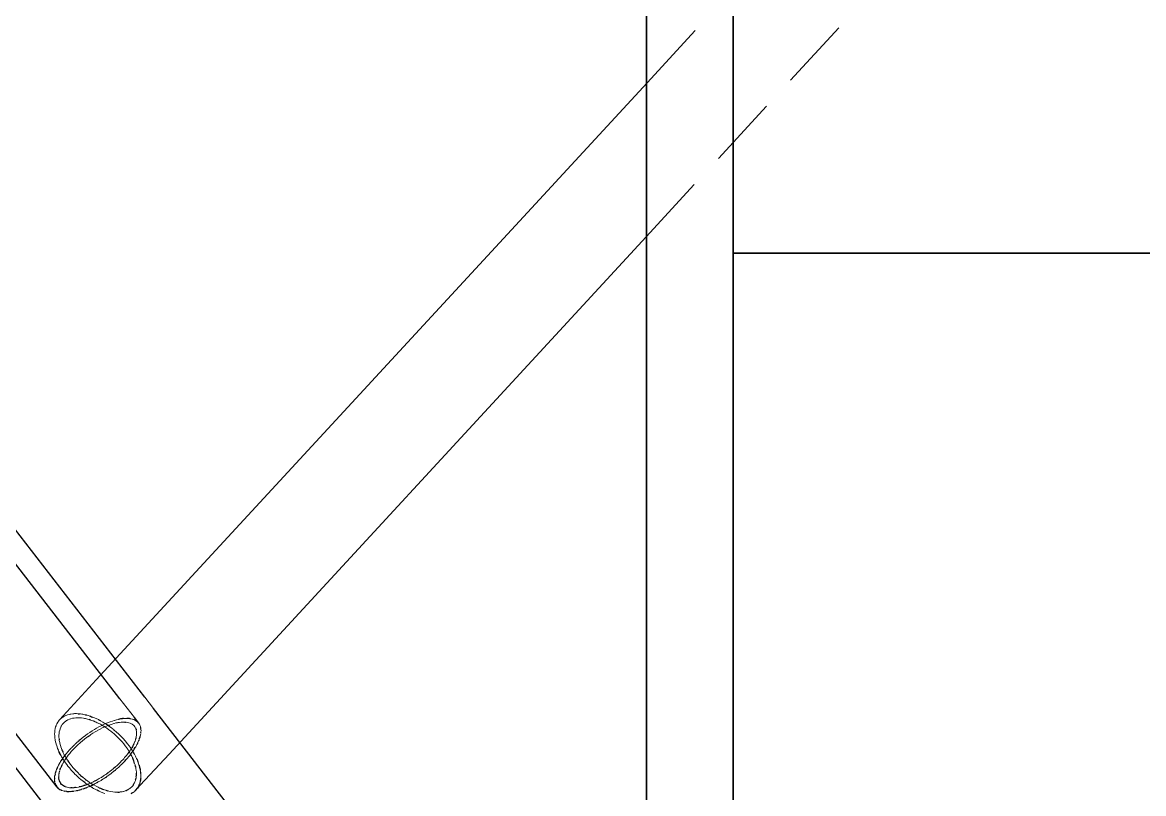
# Model space of a CAD drawing. Header units: millimetres. Extents: x -11795 to 47768, y 22971 to 65021.
# Drawn here: x -3440 to -1072, y 39259 to 40887 of the extents above; entities that cross this region are included whole.
import ezdxf

# ---------------------------------------------------------------- set-up
doc = ezdxf.new("R2010")
doc.units = ezdxf.units.MM
doc.linetypes.add('HIDDEN_50', pattern=[225, 150, -75])
for name, color, linetype, lineweight in [('PLATE_VISIBLE', 7, 'Continuous', 35), ('PROFILE_HIDDEN', 9, 'HIDDEN_50', 18), ('PROFILE_VISIBLE', 4, 'Continuous', 25)]:
    doc.layers.add(name, color=color, linetype=linetype, lineweight=lineweight)

msp = doc.modelspace()

# ---------------------------------------------------------------- linework, layer by layer
at = {"layer": 'PLATE_VISIBLE'}
for p, q in [((-2122, 37624.5), (-2122, 41921.4)), ((-1938.8, 41047.1), (-1938.8, 37624.5)), ((-1938.8, 40400), (-1938.8, 41041.4)), ((-1938.8, 37624.5), (-1938.8, 40400)), ((-1938.8, 40400), (3188.8, 40400)), ((3188.8, 40400), (-1938.8, 40400))]:
    msp.add_line(p, q, dxfattribs=at)
at = {"layer": 'PROFILE_HIDDEN'}
for p, q in [((-2120.6, 40759.8), (-1318.9, 41628.8)), ((-2122.5, 40434.7), (-1158.4, 41479.7)), ((-3362, 39414.1), (-3284.2, 39498.5)), ((-3203.7, 39419), (-3234.2, 39458.4)), ((-3163.6, 39438.5), (-3181.9, 39462.2)), ((-3362, 39414.1), (-3359.7, 39416.5)), ((-3359.7, 39416.5), (-3358, 39417.9)), ((-3358, 39417.9), (-3357.1, 39418.6)), ((-3357.1, 39418.6), (-3354.4, 39420.5)), ((-3354.4, 39420.5), (-3353.4, 39421.1)), ((-3352, 39421.9), (-3351.4, 39422.2)), ((-3351.4, 39422.2), (-3348.3, 39423.7)), ((-3348.3, 39423.7), (-3346.2, 39424.4)), ((-3346.2, 39424.4), (-3344.9, 39424.9)), ((-3344.9, 39424.9), (-3341.4, 39425.9)), ((-3341.4, 39425.9), (-3339.2, 39426.4)), ((-3339, 39416.2), (-3341, 39415.5)), ((-3339.2, 39426.4), (-3337.7, 39426.6)), ((-3337.8, 39416.6), (-3339, 39416.2)), ((-3334.5, 39417.5), (-3337.8, 39416.6)), ((-3337.7, 39426.6), (-3333.9, 39427.2)), ((-3332.3, 39417.9), (-3334.5, 39417.5)), ((-3333.9, 39427.2), (-3331.5, 39427.3)), ((-3330.9, 39418.1), (-3332.3, 39417.9)), ((-3331.5, 39427.3), (-3329.9, 39427.4)), ((-3327.2, 39418.5), (-3330.9, 39418.1)), ((-3329.9, 39427.4), (-3325.8, 39427.5)), ((-3324.9, 39418.6), (-3327.2, 39418.5)), ((-3325.8, 39427.5), (-3323.3, 39427.3)), ((-3323.4, 39418.7), (-3324.9, 39418.6)), ((-3319.4, 39418.6), (-3323.4, 39418.7)), ((-3323.3, 39427.3), (-3322.4, 39427.3)), ((-3319.4, 39427), (-3317.2, 39426.8)), ((-3317.1, 39418.4), (-3319.4, 39418.6)), ((-3317.2, 39426.8), (-3314.7, 39426.4)), ((-3315.4, 39418.3), (-3317.1, 39418.4)), ((-3311.2, 39417.7), (-3315.4, 39418.3)), ((-3314.7, 39426.4), (-3312.7, 39426.1)), ((-3312.7, 39426.1), (-3308.2, 39425.1)), ((-3308.8, 39417.3), (-3311.2, 39417.7)), ((-3306.9, 39416.9), (-3308.8, 39417.3)), ((-3308.2, 39425.1), (-3306.9, 39424.8)), ((-3302.5, 39415.9), (-3306.9, 39416.9)), ((-3304.6, 39424.2), (-3303.6, 39424)), ((-3303.6, 39424), (-3298.9, 39422.6)), ((-3300.1, 39415.2), (-3302.5, 39415.9)), ((-3298.9, 39422.6), (-3297.6, 39422.1)), ((-3291.8, 39420), (-3289.4, 39419)), ((-3289.4, 39419), (-3286.9, 39418)), ((-3286.9, 39418), (-3284.6, 39417)), ((-3284.6, 39417), (-3279.8, 39414.7)), ((-3234.9, 39415.8), (-3237, 39415.4)), ((-3224.9, 39417.1), (-3226.8, 39417)), ((-3221.7, 39417.3), (-3224.9, 39417.1)), ((-3221.1, 39417.3), (-3221.7, 39417.3)), ((-3219.4, 39417.2), (-3221.1, 39417.3)), ((-3211, 39416.4), (-3212.6, 39416.7)), ((-3208.6, 39415.8), (-3211, 39416.4)), ((-3208, 39415.7), (-3208.6, 39415.8)), ((-3205.2, 39414.8), (-3208, 39415.7)), ((-3372, 39388.6), (-3371.7, 39392.4)), ((-3371.7, 39392.4), (-3371.2, 39395)), ((-3371.2, 39395), (-3371, 39396)), ((-3371, 39396), (-3370.1, 39399.4)), ((-3370.1, 39399.4), (-3369.3, 39401.8)), ((-3369.3, 39401.8), (-3369, 39402.7)), ((-3369, 39402.7), (-3367.6, 39405.9)), ((-3367.6, 39405.9), (-3366.4, 39407.9)), ((-3366.4, 39407.9), (-3366.2, 39408.4)), ((-3365, 39410.2), (-3364.1, 39411.6)), ((-3364.1, 39411.6), (-3362.7, 39413.3)), ((-3362.7, 39413.3), (-3362, 39414.1)), ((-3361.5, 39392.4), (-3362.3, 39389.1)), ((-3360.8, 39394.7), (-3361.5, 39392.4)), ((-3360.5, 39395.6), (-3360.8, 39394.7)), ((-3359.2, 39398.6), (-3360.5, 39395.6)), ((-3358.2, 39400.6), (-3359.2, 39398.6)), ((-3357.8, 39401.4), (-3358.2, 39400.6)), ((-3356, 39404.1), (-3357.8, 39401.4)), ((-3354.7, 39405.7), (-3356, 39404.1)), ((-3354.1, 39406.5), (-3354.7, 39405.7)), ((-3353, 39407.6), (-3354.1, 39406.5)), ((-3350.3, 39410.1), (-3351.1, 39409.4)), ((-3349.5, 39410.8), (-3350.3, 39410.1)), ((-3346.9, 39412.6), (-3349.5, 39410.8)), ((-3345, 39413.6), (-3346.9, 39412.6)), ((-3344, 39414.1), (-3345, 39413.6)), ((-3341, 39415.5), (-3344, 39414.1)), ((-3299.1, 39414.9), (-3300.1, 39415.2)), ((-3293.6, 39413.1), (-3295.9, 39413.8)), ((-3291.3, 39412.2), (-3293.6, 39413.1)), ((-3288.2, 39393.8), (-3293, 39390.8)), ((-3290.2, 39411.8), (-3291.3, 39412.2)), ((-3283.5, 39396.6), (-3288.2, 39393.8)), ((-3284.6, 39409.4), (-3286.8, 39410.4)), ((-3282.3, 39408.3), (-3284.6, 39409.4)), ((-3278.5, 39399.3), (-3283.4, 39396.7)), ((-3280, 39407.2), (-3282.3, 39408.3)), ((-3282.2, 39391.5), (-3277.6, 39394)), ((-3275.5, 39404.9), (-3280, 39407.2)), ((-3279.8, 39414.7), (-3278.6, 39414)), ((-3273.9, 39401.7), (-3278.5, 39399.3)), ((-3277.6, 39394), (-3273.3, 39396.2)), ((-3276.2, 39412.8), (-3275, 39412.2)), ((-3273.3, 39403.6), (-3275.5, 39404.9)), ((-3275, 39412.2), (-3270.2, 39409.4)), ((-3268.9, 39404.2), (-3273.7, 39401.9)), ((-3271, 39402.3), (-3273.3, 39403.6)), ((-3273.1, 39396.4), (-3268.5, 39398.5)), ((-3268.7, 39400.9), (-3271, 39402.3)), ((-3270.2, 39409.4), (-3267.9, 39408)), ((-3264.4, 39406.3), (-3268.9, 39404.2)), ((-3268.5, 39398.5), (-3264.3, 39400.4)), ((-3267.9, 39408), (-3265.4, 39406.5)), ((-3265.4, 39406.5), (-3263.1, 39405)), ((-3264.3, 39398.1), (-3265.4, 39398.8)), ((-3262, 39396.6), (-3264.3, 39398.1)), ((-3259.4, 39408.4), (-3264.1, 39406.4)), ((-3264, 39400.5), (-3259.6, 39402.3)), ((-3257.6, 39393.4), (-3262, 39396.6)), ((-3259.6, 39402.3), (-3257.6, 39403.1)), ((-3255.1, 39410.1), (-3259.4, 39408.4)), ((-3255.6, 39391.9), (-3257.6, 39393.4)), ((-3257.3, 39401.1), (-3256.1, 39400.2)), ((-3256.1, 39400.2), (-3251.5, 39396.8)), ((-3255.2, 39404), (-3250.9, 39405.4)), ((-3250.2, 39411.8), (-3254.7, 39410.2)), ((-3251.5, 39396.8), (-3249.5, 39395.2)), ((-3250.9, 39405.4), (-3247.1, 39406.5)), ((-3246.1, 39413.1), (-3250.2, 39411.8)), ((-3249.5, 39395.2), (-3248.2, 39394.2)), ((-3246.7, 39406.6), (-3242.6, 39407.6)), ((-3241.3, 39414.4), (-3245.7, 39413.2)), ((-3242.6, 39407.6), (-3239.1, 39408.3)), ((-3237.5, 39415.3), (-3241.3, 39414.4)), ((-3238.6, 39408.4), (-3234.8, 39409)), ((-3237, 39415.4), (-3237.5, 39415.3)), ((-3234.8, 39409), (-3231.6, 39409.3)), ((-3231.6, 39409.3), (-3231, 39409.4)), ((-3231, 39409.4), (-3227.5, 39409.5)), ((-3227.5, 39409.5), (-3224.6, 39409.5)), ((-3222.5, 39409.3), (-3220.9, 39409.2)), ((-3220.9, 39409.2), (-3218.4, 39408.8)), ((-3218.4, 39408.8), (-3217.9, 39408.7)), ((-3217.9, 39408.7), (-3215.1, 39408)), ((-3215.1, 39408), (-3212.9, 39407.3)), ((-3212.9, 39407.3), (-3212.4, 39407.1)), ((-3212.4, 39407.1), (-3210, 39406)), ((-3210, 39406), (-3208.3, 39405)), ((-3208.3, 39405), (-3207.8, 39404.7)), ((-3207.8, 39404.7), (-3205.9, 39403.2)), ((-3205.9, 39403.2), (-3204.5, 39401.9)), ((-3203.1, 39413.9), (-3205.2, 39414.8)), ((-3204.5, 39401.9), (-3204.1, 39401.5)), ((-3204.1, 39401.5), (-3202.6, 39399.6)), ((-3202.6, 39399.6), (-3201.7, 39398)), ((-3200.3, 39412.3), (-3201.4, 39413)), ((-3200.9, 39396.4), (-3200.4, 39395.3)), ((-3200.4, 39395.3), (-3200.1, 39394.4)), ((-3198.6, 39411.1), (-3200.3, 39412.3)), ((-3199.6, 39392.8), (-3199.1, 39390.3)), ((-3196.2, 39409.1), (-3197.2, 39409.9)), ((-3194.9, 39407.6), (-3196.2, 39409.1)), ((-3193.1, 39405), (-3193.8, 39406.1)), ((-3192.2, 39403.3), (-3193.1, 39405)), ((-3191.9, 39402.7), (-3192.2, 39403.3)), ((-3191, 39400.3), (-3191.9, 39402.7)), ((-3190.5, 39398.3), (-3191, 39400.3)), ((-3190.3, 39397.6), (-3190.5, 39398.3)), ((-3190.1, 39396.2), (-3190.3, 39397.6)), ((-3189.7, 39392.7), (-3189.8, 39393.8)), ((-3189.7, 39391.9), (-3189.7, 39392.7)), ((-3372.2, 39384.7), (-3372.1, 39387.6)), ((-3372.1, 39380.7), (-3372.2, 39384.7)), ((-3372.1, 39387.6), (-3372, 39388.6)), ((-3372, 39379.7), (-3372.1, 39380.7)), ((-3371.7, 39376.5), (-3372, 39379.7)), ((-3371.1, 39372.3), (-3371.7, 39376.5)), ((-3370.9, 39371.3), (-3371.1, 39372.3)), ((-3370.2, 39367.9), (-3370.9, 39371.3)), ((-3362.8, 39385.6), (-3363, 39381.9)), ((-3363, 39381.9), (-3363, 39381)), ((-3363, 39381), (-3363, 39378.2)), ((-3363, 39378.2), (-3362.8, 39374.3)), ((-3362.4, 39388.1), (-3362.8, 39385.6)), ((-3362.5, 39371.8), (-3362.3, 39370.3)), ((-3362.3, 39389.1), (-3362.4, 39388.1)), ((-3362.3, 39370.3), (-3361.5, 39366.2)), ((-3316.3, 39373.9), (-3318.4, 39372.1)), ((-3317.4, 39366.6), (-3313.4, 39370)), ((-3311.8, 39377.5), (-3316.3, 39373.9)), ((-3313.4, 39370), (-3309.1, 39373.4)), ((-3307.2, 39381), (-3311.7, 39377.5)), ((-3309, 39373.5), (-3304.8, 39376.7)), ((-3302.5, 39384.4), (-3307.2, 39381)), ((-3304.8, 39376.7), (-3302.6, 39378.3)), ((-3297.8, 39387.7), (-3302.5, 39384.4)), ((-3298.1, 39381.5), (-3295.9, 39383)), ((-3293.1, 39390.8), (-3297.8, 39387.7)), ((-3295.9, 39383), (-3291.4, 39386)), ((-3291.3, 39386), (-3286.8, 39388.8)), ((-3286.8, 39388.8), (-3282.4, 39391.4)), ((-3253.3, 39390.2), (-3255.6, 39391.9)), ((-3249.1, 39386.7), (-3253.3, 39390.2)), ((-3247.2, 39385.1), (-3249.1, 39386.7)), ((-3244.9, 39383.1), (-3247.2, 39385.1)), ((-3240.9, 39379.4), (-3244.9, 39383.1)), ((-3244.8, 39391.3), (-3242.6, 39389.4)), ((-3242.6, 39389.4), (-3240.7, 39387.8)), ((-3239.3, 39377.8), (-3240.9, 39379.4)), ((-3240.7, 39387.8), (-3238.3, 39385.6)), ((-3237, 39375.6), (-3239.3, 39377.8)), ((-3238.3, 39385.6), (-3234.1, 39381.6)), ((-3233.2, 39371.6), (-3237, 39375.6)), ((-3234.1, 39381.6), (-3232.4, 39379.9)), ((-3231.8, 39370), (-3233.2, 39371.6)), ((-3232.4, 39379.9), (-3230.1, 39377.5)), ((-3229.6, 39367.6), (-3231.8, 39370)), ((-3230.1, 39377.5), (-3226.2, 39373.2)), ((-3226.2, 39373.2), (-3224.7, 39371.5)), ((-3224.7, 39371.5), (-3222.4, 39368.9)), ((-3222.4, 39368.9), (-3218.9, 39364.5)), ((-3202.3, 39369.4), (-3202.7, 39368.3)), ((-3201.5, 39371.8), (-3202.3, 39369.4)), ((-3201, 39373.5), (-3201.5, 39371.8)), ((-3200.2, 39376.2), (-3200.3, 39375.7)), ((-3199.7, 39378.4), (-3200.2, 39376.2)), ((-3199.2, 39381.6), (-3199.7, 39378.4)), ((-3199.1, 39382.5), (-3199.2, 39381.6)), ((-3199.1, 39390.3), (-3199, 39388.3)), ((-3198.9, 39384.6), (-3199.1, 39382.5)), ((-3199, 39388.3), (-3198.9, 39387.5)), ((-3198.9, 39387.5), (-3198.9, 39384.6)), ((-3195.5, 39367.7), (-3194.7, 39369.6)), ((-3193.7, 39372.1), (-3193.5, 39372.7)), ((-3193.5, 39372.7), (-3193, 39373.9)), ((-3191.4, 39379.3), (-3191.2, 39379.8)), ((-3191.2, 39379.8), (-3190.7, 39382.2)), ((-3190.7, 39382.2), (-3190.1, 39385.6)), ((-3189.9, 39387.7), (-3189.8, 39388.8)), ((-3189.8, 39388.8), (-3189.7, 39391.9)), ((-3369.1, 39363.5), (-3370.2, 39367.9)), ((-3368.8, 39362.6), (-3369.1, 39363.5)), ((-3367.7, 39359.1), (-3368.8, 39362.6)), ((-3366.1, 39354.5), (-3367.7, 39359.1)), ((-3365.8, 39353.7), (-3366.1, 39354.5)), ((-3364.3, 39350), (-3365.8, 39353.7)), ((-3363.3, 39347.7), (-3364.3, 39350)), ((-3361.5, 39366.2), (-3361.3, 39365.4)), ((-3361.3, 39365.4), (-3360.5, 39362.1)), ((-3360.5, 39362.1), (-3359.3, 39357.8)), ((-3359.3, 39357.8), (-3359, 39357)), ((-3359, 39357), (-3357.8, 39353.6)), ((-3357.8, 39353.6), (-3356.9, 39351.4)), ((-3354.9, 39346.7), (-3354.1, 39344.9)), ((-3354.1, 39344.9), (-3351.9, 39340.5)), ((-3344.4, 39346.5), (-3347.8, 39342.5)), ((-3340.9, 39350.6), (-3344.1, 39346.9)), ((-3337.1, 39354.6), (-3340.9, 39350.6)), ((-3339.4, 39344.3), (-3336.4, 39347.8)), ((-3333.2, 39358.6), (-3336.8, 39354.9)), ((-3336.4, 39347.8), (-3332.9, 39351.6)), ((-3329.2, 39362.5), (-3333.2, 39358.6)), ((-3332.7, 39351.9), (-3329.3, 39355.4)), ((-3329.3, 39355.4), (-3325.5, 39359.1)), ((-3325, 39366.4), (-3329, 39362.7)), ((-3325.3, 39359.3), (-3321.6, 39362.8)), ((-3322.8, 39368.3), (-3325, 39366.4)), ((-3321.6, 39362.8), (-3319.6, 39364.6)), ((-3226.2, 39363.4), (-3229.6, 39367.6)), ((-3224.9, 39361.8), (-3226.2, 39363.4)), ((-3222.9, 39359.2), (-3224.9, 39361.8)), ((-3219.8, 39355), (-3222.9, 39359.2)), ((-3218.7, 39353.4), (-3219.8, 39355)), ((-3218.9, 39364.5), (-3217.5, 39362.8)), ((-3216.9, 39350.6), (-3218.7, 39353.4)), ((-3217.5, 39362.8), (-3215.4, 39360.1)), ((-3214.2, 39346.3), (-3216.9, 39350.6)), ((-3215.4, 39360.1), (-3212.2, 39355.6)), ((-3214.2, 39347.4), (-3214.7, 39346.7)), ((-3212.6, 39349.8), (-3214.2, 39347.4)), ((-3213.3, 39344.8), (-3214.2, 39346.3)), ((-3211.7, 39341.9), (-3213.3, 39344.8)), ((-3210.2, 39353.6), (-3212.6, 39349.8)), ((-3212.2, 39355.6), (-3211.1, 39353.9)), ((-3211.1, 39353.9), (-3209.2, 39351)), ((-3209.7, 39354.3), (-3210.2, 39353.6)), ((-3209.2, 39351), (-3206.3, 39346.4)), ((-3208.3, 39345.9), (-3206.9, 39348)), ((-3206, 39361.1), (-3207, 39359.2)), ((-3206.9, 39348), (-3206.4, 39348.8)), ((-3206.3, 39346.4), (-3205.9, 39345.6)), ((-3205.7, 39361.7), (-3206, 39361.1)), ((-3204.2, 39364.7), (-3204.8, 39363.5)), ((-3202.7, 39368.3), (-3204.2, 39364.7)), ((-3201.3, 39356.8), (-3200.8, 39357.5)), ((-3200.8, 39357.5), (-3199.4, 39360)), ((-3199.4, 39360), (-3198.4, 39361.9)), ((-3196.1, 39366.5), (-3195.5, 39367.7)), ((-3361.9, 39322.3), (-3364.1, 39318.3)), ((-3359.5, 39326.3), (-3360.6, 39324.5)), ((-3358.2, 39328.3), (-3359.5, 39326.3)), ((-3357.4, 39336.2), (-3358.7, 39338.5)), ((-3357, 39335.5), (-3357.4, 39336.2)), ((-3354.7, 39331.6), (-3357, 39335.5)), ((-3354.1, 39334.3), (-3356.6, 39330.8)), ((-3356.4, 39319.2), (-3355.5, 39321.1)), ((-3355.5, 39321.1), (-3355.2, 39321.6)), ((-3355.2, 39321.6), (-3353.4, 39324.8)), ((-3351.7, 39327), (-3354.7, 39331.6)), ((-3351.1, 39338.4), (-3354.1, 39334.3)), ((-3353.4, 39324.8), (-3351.1, 39328.6)), ((-3351.9, 39340.5), (-3351.5, 39339.8)), ((-3351.3, 39326.4), (-3351.7, 39327)), ((-3351.5, 39339.8), (-3349.5, 39336.2)), ((-3348.6, 39322.5), (-3351.3, 39326.4)), ((-3350.7, 39338.8), (-3351.1, 39338.4)), ((-3347.8, 39342.5), (-3350.7, 39338.8)), ((-3349.6, 39330.7), (-3348.5, 39332.4)), ((-3349.5, 39336.2), (-3346.9, 39331.8)), ((-3345.3, 39318), (-3348.6, 39322.5)), ((-3348.5, 39332.4), (-3345.8, 39336.2)), ((-3346.9, 39331.8), (-3346.5, 39331.2)), ((-3346.5, 39331.2), (-3345.3, 39329.3)), ((-3345.8, 39336.2), (-3345.5, 39336.6)), ((-3345.5, 39336.6), (-3342.9, 39340.1)), ((-3342.9, 39340.1), (-3339.7, 39344)), ((-3342.6, 39325.3), (-3341.1, 39323.2)), ((-3341.1, 39323.2), (-3340.7, 39322.7)), ((-3340.7, 39322.7), (-3337.9, 39319)), ((-3236.9, 39321.1), (-3238.8, 39319.3)), ((-3233.3, 39324.7), (-3234.2, 39323.8)), ((-3231.3, 39326.8), (-3233.3, 39324.7)), ((-3227.7, 39330.6), (-3231.3, 39326.8)), ((-3231.2, 39319.7), (-3229.2, 39321.7)), ((-3226.3, 39332.2), (-3227.7, 39330.6)), ((-3226.4, 39324.5), (-3225.6, 39325.4)), ((-3224.3, 39334.4), (-3226.3, 39332.2)), ((-3225.6, 39325.4), (-3224.5, 39326.5)), ((-3221.1, 39338.3), (-3224.3, 39334.4)), ((-3221.6, 39329.7), (-3219.7, 39331.7)), ((-3220.5, 39339), (-3221.1, 39338.3)), ((-3219.7, 39331.7), (-3218.3, 39333.4)), ((-3218.1, 39342.1), (-3219, 39341)), ((-3218.3, 39333.4), (-3216.2, 39335.8)), ((-3216.6, 39344), (-3218.1, 39342.1)), ((-3216.2, 39335.8), (-3214.6, 39337.8)), ((-3212.3, 39340.7), (-3211.7, 39341.5)), ((-3211.7, 39341.5), (-3210.7, 39342.7)), ((-3209.4, 39337.6), (-3211.7, 39341.9)), ((-3208.7, 39336.1), (-3209.4, 39337.6)), ((-3208, 39334.7), (-3208.7, 39336.1)), ((-3204.6, 39343.3), (-3203.7, 39341.8)), ((-3203.7, 39341.8), (-3201.3, 39337.2)), ((-3202.5, 39320.3), (-3203.2, 39322.4)), ((-3201.3, 39337.2), (-3200.6, 39335.7)), ((-3200.6, 39335.7), (-3199.1, 39332.6)), ((-3199.1, 39332.6), (-3198.1, 39330.3)), ((-3196, 39325), (-3195.4, 39323.5)), ((-3195.4, 39323.5), (-3194, 39319)), ((-3191.4, 39276), (-3130.5, 39342)), ((-3370.8, 39301.9), (-3371.2, 39300.4)), ((-3369.2, 39306.9), (-3369.8, 39305.1)), ((-3368.9, 39307.6), (-3369.2, 39306.9)), ((-3368.3, 39309.1), (-3368.9, 39307.6)), ((-3366, 39314.5), (-3366.9, 39312.6)), ((-3365.7, 39315), (-3366, 39314.5)), ((-3364.1, 39318.3), (-3365.7, 39315)), ((-3363.4, 39297.2), (-3363, 39300.3)), ((-3363, 39300.3), (-3362.9, 39300.9)), ((-3362.9, 39300.9), (-3362.4, 39303.5)), ((-3362.4, 39303.5), (-3361.9, 39305.1)), ((-3361.3, 39307.4), (-3360.8, 39308.8)), ((-3359.7, 39312), (-3359, 39313.8)), ((-3359, 39313.8), (-3358.7, 39314.3)), ((-3358.7, 39314.3), (-3358, 39315.9)), ((-3344.9, 39317.4), (-3345.3, 39318)), ((-3341.8, 39313.5), (-3344.9, 39317.4)), ((-3338.1, 39309.2), (-3341.8, 39313.5)), ((-3337.7, 39308.8), (-3338.1, 39309.2)), ((-3337.9, 39319), (-3334.5, 39314.8)), ((-3334.3, 39304.9), (-3337.7, 39308.8)), ((-3334.5, 39314.8), (-3334.1, 39314.3)), ((-3330.3, 39300.8), (-3334.3, 39304.9)), ((-3334.1, 39314.3), (-3332.6, 39312.5)), ((-3326.2, 39296.7), (-3330, 39300.4)), ((-3329.1, 39308.7), (-3327.3, 39306.7)), ((-3327, 39306.3), (-3323.5, 39302.8)), ((-3323.5, 39302.8), (-3319.5, 39299)), ((-3319.2, 39298.7), (-3317.3, 39297)), ((-3266.5, 39297.3), (-3268.8, 39295.7)), ((-3264.3, 39298.8), (-3266.5, 39297.3)), ((-3262.1, 39300.3), (-3264.3, 39298.8)), ((-3259.9, 39295.9), (-3257.6, 39297.6)), ((-3257.7, 39303.5), (-3258.8, 39302.7)), ((-3255.5, 39305.2), (-3257.7, 39303.5)), ((-3257.6, 39297.6), (-3252.9, 39301)), ((-3251.1, 39308.6), (-3255.5, 39305.2)), ((-3252.9, 39301), (-3251.8, 39301.9)), ((-3249.1, 39310.2), (-3251.1, 39308.6)), ((-3249.6, 39303.7), (-3248.4, 39304.6)), ((-3248, 39311.2), (-3249.1, 39310.2)), ((-3248.4, 39304.6), (-3246.2, 39306.4)), ((-3242.8, 39315.6), (-3244.9, 39313.9)), ((-3242.9, 39309.1), (-3241.9, 39310)), ((-3241, 39317.3), (-3242.8, 39315.6)), ((-3241.9, 39310), (-3239.6, 39312)), ((-3238.8, 39319.3), (-3241, 39317.3)), ((-3239.6, 39312), (-3237.4, 39313.9)), ((-3234.4, 39316.7), (-3233.5, 39317.6)), ((-3233.5, 39317.6), (-3231.2, 39319.7)), ((-3202.2, 39319.1), (-3202.5, 39320.3)), ((-3201.8, 39317.6), (-3202.2, 39319.1)), ((-3200.5, 39312), (-3200.9, 39314.1)), ((-3200.3, 39310.9), (-3200.5, 39312)), ((-3199.9, 39308), (-3200.3, 39310.9)), ((-3199.5, 39304), (-3199.9, 39308)), ((-3199.4, 39303), (-3199.5, 39304)), ((-3199.4, 39301.6), (-3199.4, 39303)), ((-3194, 39319), (-3193.8, 39318.3)), ((-3191.2, 39307.4), (-3191, 39305.9)), ((-3191, 39305.9), (-3190.7, 39303.8)), ((-3190.5, 39301.1), (-3190.4, 39300.6)), ((-3190.4, 39300.6), (-3190.2, 39297.6)), ((-3190.2, 39297.6), (-3190.3, 39293.6)), ((-3372.7, 39288.7), (-3372.7, 39287.6)), ((-3372.7, 39287.6), (-3372.7, 39286.9)), ((-3372.7, 39286.9), (-3372.5, 39285.5)), ((-3372.5, 39293.1), (-3372.6, 39291.5)), ((-3372.4, 39293.7), (-3372.5, 39293.1)), ((-3372.2, 39295.1), (-3372.4, 39293.7)), ((-3372.2, 39283), (-3371.9, 39281.9)), ((-3363.5, 39294.8), (-3363.4, 39297.2)), ((-3363.4, 39291.4), (-3363.5, 39292.8)), ((-3363.3, 39290.4), (-3363.4, 39291.4)), ((-3362.4, 39286.2), (-3362.7, 39287.5)), ((-3362.1, 39285.3), (-3362.4, 39286.2)), ((-3324.1, 39294.7), (-3326.2, 39296.7)), ((-3317.6, 39288.9), (-3319.6, 39290.7)), ((-3315.7, 39273.7), (-3317.8, 39273.2)), ((-3313.2, 39285.3), (-3317.6, 39288.9)), ((-3313.3, 39293.6), (-3311.2, 39291.8)), ((-3310.8, 39283.4), (-3312.9, 39285.1)), ((-3311.1, 39275.1), (-3312.4, 39274.7)), ((-3310.2, 39275.3), (-3311.1, 39275.1)), ((-3311, 39291.7), (-3309, 39290.1)), ((-3304, 39278.4), (-3306.3, 39280.1)), ((-3304.8, 39286.9), (-3302.6, 39285.3)), ((-3301.6, 39276.8), (-3303.9, 39278.3)), ((-3302.5, 39278.1), (-3303.7, 39277.6)), ((-3302.5, 39285.1), (-3298.2, 39282.2)), ((-3300.6, 39278.8), (-3302.5, 39278.1)), ((-3296.1, 39280.7), (-3300.6, 39278.8)), ((-3298.2, 39282.2), (-3295.9, 39280.8)), ((-3294.6, 39272.3), (-3297, 39273.8)), ((-3293.6, 39281.9), (-3296.1, 39280.7)), ((-3291.6, 39282.8), (-3293.6, 39281.9)), ((-3287.1, 39285.1), (-3291.6, 39282.8)), ((-3291.4, 39278), (-3289.2, 39276.7)), ((-3289.8, 39277.9), (-3288.5, 39278.5)), ((-3289.2, 39276.7), (-3284.7, 39274.2)), ((-3288.5, 39278.5), (-3286.3, 39279.6)), ((-3285.8, 39285.7), (-3287.1, 39285.1)), ((-3286.3, 39279.6), (-3283.9, 39281)), ((-3284.7, 39274.2), (-3280.1, 39271.9)), ((-3282.5, 39287.5), (-3283.5, 39286.9)), ((-3277.9, 39290.1), (-3282.5, 39287.5)), ((-3280.2, 39283), (-3278.9, 39283.7)), ((-3278.9, 39283.7), (-3276.6, 39285)), ((-3275.5, 39291.5), (-3277.9, 39290.1)), ((-3276.6, 39285), (-3274.2, 39286.5)), ((-3273.3, 39292.8), (-3275.5, 39291.5)), ((-3268.8, 39295.7), (-3273.3, 39292.8)), ((-3270.6, 39288.7), (-3269.3, 39289.5)), ((-3269.3, 39289.5), (-3267, 39291)), ((-3267, 39291), (-3264.7, 39292.6)), ((-3261.1, 39295.1), (-3259.9, 39295.9)), ((-3209.4, 39272.6), (-3207.3, 39275)), ((-3207.3, 39275), (-3205.8, 39277)), ((-3203.3, 39281.4), (-3202.8, 39282.6)), ((-3202.8, 39282.6), (-3202.5, 39283.2)), ((-3202.5, 39283.2), (-3201.4, 39286.3)), ((-3201.4, 39286.3), (-3201, 39287.5)), ((-3200.2, 39291.2), (-3199.9, 39292.9)), ((-3199.9, 39292.9), (-3199.7, 39294.3)), ((-3194.1, 39276), (-3195.6, 39272.9)), ((-3193.1, 39278.5), (-3194.1, 39276)), ((-3191.8, 39282.6), (-3192.3, 39280.9)), ((-3191.5, 39283.9), (-3191.8, 39282.6)), ((-3190.3, 39292.7), (-3190.4, 39291.2)), ((-3190.3, 39293.6), (-3190.3, 39292.7)), ((-3357.2, 39265.5), (-3355.8, 39265)), ((-3355.8, 39265), (-3353.8, 39264.4)), ((-3351.4, 39263.9), (-3349.8, 39263.6)), ((-3348.7, 39272.7), (-3349.9, 39273.2)), ((-3349.8, 39263.6), (-3347.6, 39263.3)), ((-3347.8, 39272.4), (-3348.7, 39272.7)), ((-3347.6, 39263.3), (-3347.1, 39263.3)), ((-3343, 39271.3), (-3346, 39271.9)), ((-3341, 39271), (-3343, 39271.3)), ((-3341.9, 39263), (-3340.7, 39263)), ((-3339.9, 39270.9), (-3341, 39271)), ((-3340.7, 39263), (-3340.1, 39263)), ((-3338.3, 39270.8), (-3339.9, 39270.9)), ((-3334.4, 39270.8), (-3335.5, 39270.8)), ((-3333.2, 39270.8), (-3334.4, 39270.8)), ((-3331.3, 39270.9), (-3333.2, 39270.8)), ((-3332.4, 39263.7), (-3331.6, 39263.8)), ((-3331.6, 39263.8), (-3327.5, 39264.5)), ((-3327.1, 39271.4), (-3328.3, 39271.2)), ((-3327.5, 39264.5), (-3326.2, 39264.7)), ((-3325.7, 39271.6), (-3327.1, 39271.4)), ((-3321.8, 39272.3), (-3325.7, 39271.6)), ((-3324.1, 39265.2), (-3323.3, 39265.3)), ((-3323.3, 39265.3), (-3321.1, 39265.9)), ((-3320.6, 39272.5), (-3321.8, 39272.3)), ((-3317.8, 39273.2), (-3318.6, 39273)), ((-3315.4, 39267.5), (-3314.5, 39267.7)), ((-3314.5, 39267.7), (-3312.2, 39268.5)), ((-3308.6, 39269.8), (-3307.3, 39270.2)), ((-3307.3, 39270.2), (-3306.3, 39270.6)), ((-3303, 39271.9), (-3300.7, 39272.9)), ((-3300.7, 39272.9), (-3299.3, 39273.4)), ((-3289.8, 39269.5), (-3292.2, 39270.8)), ((-3285, 39266.8), (-3289.8, 39269.5)), ((-3282.6, 39265.6), (-3285, 39266.8)), ((-3280.1, 39271.9), (-3277.9, 39270.9)), ((-3275.5, 39262.3), (-3277.9, 39263.4)), ((-3270.7, 39260.3), (-3275.4, 39262.2)), ((-3266.1, 39258.6), (-3270.7, 39260.3)), ((-3268.9, 39267.2), (-3266.7, 39266.5)), ((-3266.5, 39266.4), (-3264.3, 39265.7)), ((-3260, 39264.5), (-3257.9, 39263.9)), ((-3257.7, 39263.9), (-3253.4, 39262.9)), ((-3253.4, 39262.9), (-3249.4, 39262.3)), ((-3249.1, 39262.2), (-3245, 39261.8)), ((-3245, 39261.8), (-3241.3, 39261.6)), ((-3241, 39261.6), (-3239, 39261.6)), ((-3235.4, 39261.8), (-3233.7, 39261.9)), ((-3233.3, 39261.9), (-3229.7, 39262.4)), ((-3229.7, 39262.4), (-3226.7, 39263.1)), ((-3226.2, 39263.2), (-3223, 39264.2)), ((-3223, 39264.2), (-3221.6, 39264.7)), ((-3215.8, 39267.6), (-3214.6, 39268.3)), ((-3213, 39269.6), (-3211.7, 39270.5)), ((-3211.7, 39270.5), (-3209.8, 39272.3)), ((-3209.8, 39272.3), (-3209.4, 39272.6)), ((-3206.6, 39260.7), (-3208, 39259.8)), ((-3204.4, 39262.4), (-3206.6, 39260.7)), ((-3204, 39262.7), (-3204.4, 39262.4)), ((-3202.8, 39263.8), (-3204, 39262.7)), ((-3199.7, 39267), (-3200.6, 39266)), ((-3199.3, 39267.4), (-3199.7, 39267)), ((-3198.3, 39268.7), (-3199.3, 39267.4))]:
    msp.add_line(p, q, dxfattribs=at)
at = {"layer": 'PROFILE_VISIBLE'}
for p, q in [((-3234.2, 39458.4), (-4832.2, 41523.3)), ((-3181.9, 39462.2), (-4770.5, 41514.9)), ((-2291.7, 37811), (-5144.9, 41498)), ((-3367.1, 39272.2), (-5081, 41486.9)), ((-3284.2, 39498.5), (-2120.6, 40759.8)), ((-3130.5, 39342), (-2122.5, 40434.7)), ((-3353.4, 39421.1), (-3352.5, 39421.6)), ((-3352.5, 39421.6), (-3352, 39421.9)), ((-3322.4, 39427.3), (-3321.6, 39427.2)), ((-3321.6, 39427.2), (-3319.4, 39427)), ((-3306.9, 39424.8), (-3305.6, 39424.5)), ((-3305.6, 39424.5), (-3304.6, 39424.2)), ((-3297.6, 39422.1), (-3296.3, 39421.7)), ((-3296.3, 39421.7), (-3294.1, 39420.9)), ((-3294.1, 39420.9), (-3291.8, 39420)), ((-3232.8, 39416.2), (-3234.9, 39415.8)), ((-3229.3, 39416.7), (-3232.8, 39416.2)), ((-3228.8, 39416.8), (-3229.3, 39416.7)), ((-3226.8, 39417), (-3228.8, 39416.8)), ((-3217.6, 39417.2), (-3219.4, 39417.2)), ((-3214.8, 39417), (-3217.6, 39417.2)), ((-3214.2, 39416.9), (-3214.8, 39417)), ((-3212.6, 39416.7), (-3214.2, 39416.9)), ((-3194.5, 39407.1), (-3203.7, 39419)), ((-2118.9, 38088.5), (-3163.6, 39438.5)), ((-3366.2, 39408.4), (-3366, 39408.8)), ((-3366, 39408.8), (-3365, 39410.2)), ((-3351.9, 39408.7), (-3353, 39407.6)), ((-3351.1, 39409.4), (-3351.9, 39408.7)), ((-3298.1, 39414.6), (-3299.1, 39414.9)), ((-3295.9, 39413.8), (-3298.1, 39414.6)), ((-3289.1, 39411.4), (-3290.2, 39411.8)), ((-3286.8, 39410.4), (-3289.1, 39411.4)), ((-3278.6, 39414), (-3277.4, 39413.4)), ((-3277.4, 39413.4), (-3276.2, 39412.8)), ((-3266.5, 39399.5), (-3268.7, 39400.9)), ((-3265.4, 39398.8), (-3266.5, 39399.5)), ((-3263.1, 39405), (-3260.7, 39403.5)), ((-3260.7, 39403.5), (-3258.6, 39401.9)), ((-3258.6, 39401.9), (-3257.3, 39401.1)), ((-3257.6, 39403.1), (-3255.6, 39403.8)), ((-3248.2, 39394.2), (-3247, 39393.2)), ((-3247, 39393.2), (-3244.8, 39391.3)), ((-3224.1, 39409.5), (-3222.5, 39409.3)), ((-3201.4, 39413), (-3202.6, 39413.7)), ((-3201.4, 39397.5), (-3200.9, 39396.4)), ((-3200.1, 39394.4), (-3199.8, 39393.5)), ((-3197.2, 39409.9), (-3198.1, 39410.8)), ((-3193.8, 39406.1), (-3194.5, 39407.1)), ((-3189.9, 39394.8), (-3190.1, 39396.2)), ((-3189.8, 39393.8), (-3189.9, 39394.8)), ((-3362.7, 39373.4), (-3362.5, 39371.8)), ((-3320.7, 39370.2), (-3322.8, 39368.3)), ((-3318.4, 39372.1), (-3320.5, 39370.3)), ((-3302.6, 39378.3), (-3300.4, 39380)), ((-3300.4, 39380), (-3298.1, 39381.5)), ((-3200.4, 39375.2), (-3201, 39373.5)), ((-3200.3, 39375.7), (-3200.4, 39375.2)), ((-3194.7, 39369.6), (-3193.9, 39371.5)), ((-3193.9, 39371.5), (-3193.7, 39372.1)), ((-3193, 39373.9), (-3192.6, 39375.2)), ((-3192.6, 39375.2), (-3191.5, 39378.7)), ((-3191.5, 39378.7), (-3191.4, 39379.3)), ((-3190, 39386.5), (-3189.9, 39387.7)), ((-3362.2, 39345.4), (-3363.3, 39347.7)), ((-3361.8, 39344.6), (-3362.2, 39345.4)), ((-3356.9, 39351.4), (-3356.1, 39349.2)), ((-3356.1, 39349.2), (-3355.7, 39348.5)), ((-3355.7, 39348.5), (-3354.9, 39346.7)), ((-3319.6, 39364.6), (-3317.5, 39366.4)), ((-3215.2, 39346), (-3216.6, 39344)), ((-3214.7, 39346.7), (-3215.2, 39346)), ((-3209.8, 39343.9), (-3208.3, 39345.9)), ((-3209.3, 39355), (-3209.7, 39354.3)), ((-3208, 39357.4), (-3209.3, 39355)), ((-3207, 39359.2), (-3208, 39357.4)), ((-3206.4, 39348.8), (-3205.8, 39349.5)), ((-3205.9, 39345.6), (-3205.4, 39344.8)), ((-3205.8, 39349.5), (-3204.2, 39352)), ((-3205.4, 39362.4), (-3205.7, 39361.7)), ((-3204.8, 39363.5), (-3205.4, 39362.4)), ((-3205.4, 39344.8), (-3204.6, 39343.3)), ((-3204.2, 39352), (-3201.7, 39356)), ((-3201.7, 39356), (-3201.3, 39356.8)), ((-3198.4, 39361.9), (-3197.3, 39363.9)), ((-3197.3, 39363.9), (-3196.7, 39365.2)), ((-3196.7, 39365.2), (-3196.1, 39366.5)), ((-3359.9, 39340.8), (-3361.8, 39344.6)), ((-3360.6, 39324.5), (-3361.6, 39322.8)), ((-3358.7, 39338.5), (-3359.9, 39340.8)), ((-3356.9, 39330.3), (-3358.2, 39328.3)), ((-3350.8, 39329), (-3349.6, 39330.7)), ((-3345.3, 39329.3), (-3344.1, 39327.5)), ((-3344.1, 39327.5), (-3342.6, 39325.3)), ((-3235, 39323), (-3236.9, 39321.1)), ((-3234.2, 39323.8), (-3235, 39323)), ((-3229.2, 39321.7), (-3227.2, 39323.7)), ((-3227.2, 39323.7), (-3226.4, 39324.5)), ((-3224.5, 39326.5), (-3223.4, 39327.7)), ((-3223.4, 39327.7), (-3221.6, 39329.7)), ((-3219.9, 39339.8), (-3220.5, 39339)), ((-3219, 39341), (-3219.9, 39339.8)), ((-3214.6, 39337.8), (-3212.9, 39339.8)), ((-3212.9, 39339.8), (-3212.3, 39340.7)), ((-3210.7, 39342.7), (-3209.8, 39343.9)), ((-3207.3, 39333.2), (-3208, 39334.7)), ((-3205.5, 39328.9), (-3207.3, 39333.2)), ((-3205, 39327.5), (-3205.5, 39328.9)), ((-3203.9, 39324.6), (-3205, 39327.5)), ((-3203.2, 39322.4), (-3203.9, 39324.6)), ((-3198.1, 39330.3), (-3197.2, 39328)), ((-3197.2, 39328), (-3196.6, 39326.6)), ((-3196.6, 39326.6), (-3196, 39325)), ((-3371.3, 39299.8), (-3372.1, 39296.4)), ((-3370.4, 39303.3), (-3370.8, 39301.9)), ((-3369.8, 39305.1), (-3370.4, 39303.3)), ((-3367.7, 39310.7), (-3368.3, 39309.1)), ((-3366.9, 39312.6), (-3367.7, 39310.7)), ((-3361.9, 39305.1), (-3361.5, 39306.8)), ((-3360.8, 39308.8), (-3360.3, 39310.2)), ((-3360.3, 39310.2), (-3359.7, 39312)), ((-3358, 39315.9), (-3357.3, 39317.4)), ((-3357.3, 39317.4), (-3356.4, 39319.2)), ((-3332.6, 39312.5), (-3331, 39310.7)), ((-3331, 39310.7), (-3329.1, 39308.7)), ((-3259.8, 39301.9), (-3262.1, 39300.3)), ((-3258.8, 39302.7), (-3259.8, 39301.9)), ((-3251.8, 39301.9), (-3250.7, 39302.7)), ((-3250.7, 39302.7), (-3249.6, 39303.7)), ((-3246.9, 39312.1), (-3248, 39311.2)), ((-3244.9, 39313.9), (-3246.9, 39312.1)), ((-3246.2, 39306.4), (-3243.9, 39308.2)), ((-3243.9, 39308.2), (-3242.9, 39309.1)), ((-3237.4, 39313.9), (-3235.3, 39315.8)), ((-3235.3, 39315.8), (-3234.4, 39316.7)), ((-3201.4, 39316.1), (-3201.8, 39317.6)), ((-3200.9, 39314.1), (-3201.4, 39316.1)), ((-3199.5, 39296.5), (-3199.4, 39300.2)), ((-3199.4, 39300.2), (-3199.4, 39301.6)), ((-3193.8, 39318.3), (-3193.6, 39317.6)), ((-3193.6, 39317.6), (-3192.7, 39314.5)), ((-3192.7, 39314.5), (-3191.7, 39310.2)), ((-3191.7, 39310.2), (-3191.5, 39308.9)), ((-3191.5, 39308.9), (-3191.2, 39307.4)), ((-3190.7, 39303.8), (-3190.5, 39301.7)), ((-3190.5, 39301.7), (-3190.5, 39301.1)), ((-3372.6, 39291.5), (-3372.7, 39289.9)), ((-3372.7, 39289.9), (-3372.7, 39288.7)), ((-3372.5, 39285.5), (-3372.4, 39284)), ((-3372.4, 39284), (-3372.2, 39283)), ((-3372.1, 39296.4), (-3372.2, 39295.1)), ((-3371.8, 39281.3), (-3371, 39278.8)), ((-3371, 39278.8), (-3370.2, 39277)), ((-3370.2, 39277), (-3369.9, 39276.4)), ((-3369.9, 39276.4), (-3368.6, 39274.2)), ((-3368.6, 39274.2), (-3367.5, 39272.7)), ((-3363.5, 39292.8), (-3363.5, 39294.2)), ((-3363.1, 39289.3), (-3363.3, 39290.4)), ((-3363, 39288.7), (-3363.1, 39289.3)), ((-3362.7, 39287.5), (-3363, 39288.7)), ((-3361.8, 39284.4), (-3362.1, 39285.3)), ((-3361.5, 39283.9), (-3361.8, 39284.4)), ((-3360.4, 39281.7), (-3361.5, 39283.9)), ((-3359.4, 39280.2), (-3360.4, 39281.7)), ((-3359, 39279.7), (-3359.4, 39280.2)), ((-3357.4, 39277.9), (-3359, 39279.7)), ((-3356.1, 39276.7), (-3357.4, 39277.9)), ((-3355.6, 39276.3), (-3356.1, 39276.7)), ((-3353.5, 39274.9), (-3355.6, 39276.3)), ((-3351.9, 39274), (-3353.5, 39274.9)), ((-3351.2, 39273.7), (-3351.9, 39274)), ((-3349.9, 39273.2), (-3351.2, 39273.7)), ((-3322, 39292.8), (-3324.1, 39294.7)), ((-3319.6, 39290.7), (-3321.7, 39292.5)), ((-3317.3, 39297), (-3315.4, 39295.3)), ((-3313.6, 39274.3), (-3315.7, 39273.7)), ((-3315.4, 39295.3), (-3313.3, 39293.6)), ((-3312.4, 39274.7), (-3313.6, 39274.3)), ((-3308.6, 39281.8), (-3310.8, 39283.4)), ((-3309.4, 39275.6), (-3310.2, 39275.3)), ((-3305, 39277.1), (-3309.4, 39275.6)), ((-3309, 39290.1), (-3307, 39288.5)), ((-3306.3, 39280.1), (-3308.6, 39281.8)), ((-3307, 39288.5), (-3304.8, 39286.9)), ((-3303.7, 39277.6), (-3305, 39277.1)), ((-3299.3, 39275.3), (-3301.6, 39276.8)), ((-3297, 39273.8), (-3299.3, 39275.3)), ((-3299.3, 39273.4), (-3298, 39274)), ((-3298, 39274), (-3295.9, 39274.9)), ((-3295.9, 39280.8), (-3293.7, 39279.4)), ((-3295.9, 39274.9), (-3291.1, 39277.2)), ((-3293.6, 39279.3), (-3291.4, 39278)), ((-3291.1, 39277.2), (-3289.8, 39277.9)), ((-3284.6, 39286.4), (-3285.8, 39285.7)), ((-3283.5, 39286.9), (-3284.6, 39286.4)), ((-3283.9, 39281), (-3281.5, 39282.3)), ((-3281.5, 39282.3), (-3280.2, 39283)), ((-3274.2, 39286.5), (-3271.8, 39288)), ((-3271.8, 39288), (-3270.6, 39288.7)), ((-3264.7, 39292.6), (-3262.3, 39294.2)), ((-3262.3, 39294.2), (-3261.1, 39295.1)), ((-3205.5, 39277.5), (-3203.9, 39280.3)), ((-3203.9, 39280.3), (-3203.3, 39281.4)), ((-3201.5, 39265), (-3191.4, 39276)), ((-3201, 39287.5), (-3200.7, 39288.8)), ((-3200.7, 39288.8), (-3200.5, 39289.5)), ((-3200.5, 39289.5), (-3200.2, 39291.2)), ((-3199.7, 39294.3), (-3199.6, 39295.6)), ((-3199.6, 39295.6), (-3199.5, 39296.5)), ((-3192.3, 39280.9), (-3192.8, 39279.2)), ((-3191.2, 39285.3), (-3191.5, 39283.9)), ((-3191, 39286.1), (-3191.2, 39285.3)), ((-3190.5, 39289.8), (-3191, 39286.1)), ((-3190.4, 39291.2), (-3190.5, 39289.8)), ((-3367.5, 39272.7), (-3367.1, 39272.2)), ((-3367.1, 39272.2), (-3365.3, 39270.3)), ((-3365.3, 39270.3), (-3363.8, 39269.2)), ((-3363.8, 39269.2), (-3363.3, 39268.7)), ((-3363.3, 39268.7), (-3361, 39267.3)), ((-3361, 39267.3), (-3359.3, 39266.4)), ((-3359.3, 39266.4), (-3358.5, 39266)), ((-3358.5, 39266), (-3357.2, 39265.5)), ((-3352.9, 39264.2), (-3351.4, 39263.9)), ((-3346.8, 39272.1), (-3347.8, 39272.4)), ((-3347.1, 39263.3), (-3346.5, 39263.2)), ((-3346.5, 39263.2), (-3343.1, 39263)), ((-3343.1, 39263), (-3341.9, 39263)), ((-3340.1, 39263), (-3339.4, 39263.1)), ((-3339.4, 39263.1), (-3335.6, 39263.3)), ((-3336.6, 39270.8), (-3338.3, 39270.8)), ((-3335.5, 39270.8), (-3336.6, 39270.8)), ((-3335.6, 39263.3), (-3333.1, 39263.6)), ((-3333.1, 39263.6), (-3332.4, 39263.7)), ((-3329.5, 39271.1), (-3331.3, 39270.9)), ((-3328.3, 39271.2), (-3329.5, 39271.1)), ((-3326.2, 39264.7), (-3324.9, 39265)), ((-3324.9, 39265), (-3324.1, 39265.2)), ((-3321.1, 39265.9), (-3319, 39266.4)), ((-3319.3, 39272.8), (-3320.6, 39272.5)), ((-3318.6, 39273), (-3319.3, 39272.8)), ((-3319, 39266.4), (-3316.3, 39267.2)), ((-3316.3, 39267.2), (-3315.4, 39267.5)), ((-3312.2, 39268.5), (-3310, 39269.3)), ((-3310, 39269.3), (-3308.6, 39269.8)), ((-3306.3, 39270.6), (-3305.3, 39271)), ((-3305.3, 39271), (-3303, 39271.9)), ((-3292.2, 39270.8), (-3294.5, 39272.2)), ((-3280.2, 39264.4), (-3282.6, 39265.6)), ((-3277.9, 39263.4), (-3280.2, 39264.4)), ((-3277.9, 39270.9), (-3275.6, 39269.9)), ((-3275.6, 39269.9), (-3271, 39268)), ((-3271, 39268), (-3268.9, 39267.2)), ((-3264.3, 39265.7), (-3262.1, 39265)), ((-3262.1, 39265), (-3260, 39264.5)), ((-3239, 39261.6), (-3237.1, 39261.6)), ((-3237.1, 39261.6), (-3235.4, 39261.8)), ((-3221.6, 39264.7), (-3220.3, 39265.3)), ((-3219.8, 39265.4), (-3216.9, 39266.9)), ((-3216.9, 39266.9), (-3215.8, 39267.6)), ((-3214.2, 39268.6), (-3213, 39269.6)), ((-3209.9, 39258.7), (-3211.2, 39258)), ((-3209.5, 39258.9), (-3209.9, 39258.7)), ((-3208, 39259.8), (-3209.5, 39258.9)), ((-3201.5, 39265), (-3202.8, 39263.8)), ((-3200.6, 39266), (-3201.5, 39265)), ((-3197.3, 39270.1), (-3198.3, 39268.7)), ((-3196, 39272.3), (-3197.3, 39270.1))]:
    msp.add_line(p, q, dxfattribs=at)

doc.saveas('drawing.dxf')
